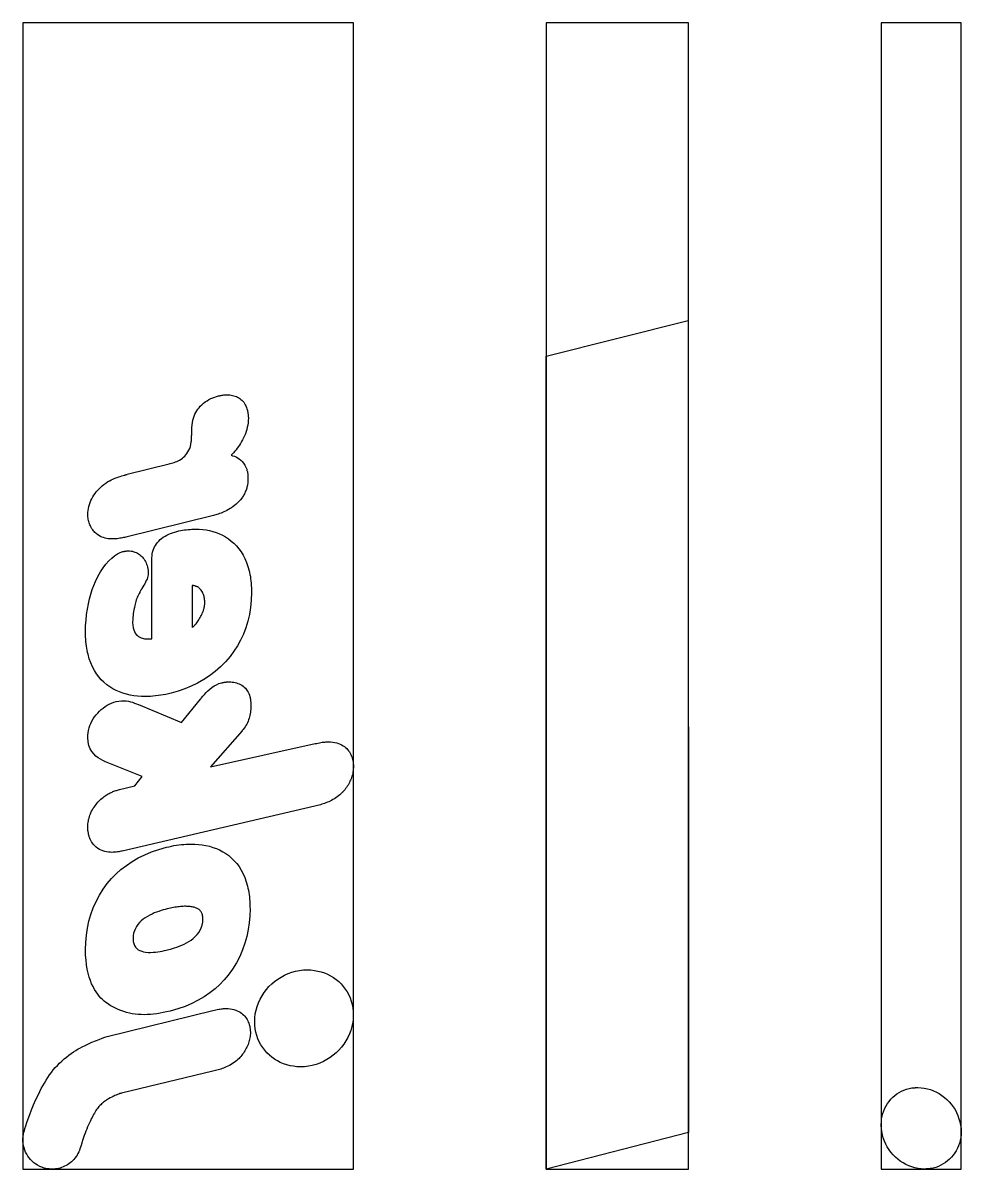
# Model space of a CAD drawing. Header units: millimetres. Extents: x 0 to 4977, y -2743 to 0.
# Drawn here: x 2876 to 3850, y -1190 to 0 of the extents above; entities that cross this region are included whole.
import ezdxf

# ---------------------------------------------------------------- set-up
doc = ezdxf.new("R2010")
doc.units = ezdxf.units.MM
for name, color, linetype in [('VINYL_BLACK_CUT', 7, 'Continuous'), ('VINYL_BLACK_ROLL', 1, 'Continuous'), ('VINYL_GREEN_CUT', 7, 'Continuous'), ('VINYL_GREEN_ROLL', 1, 'Continuous'), ('VINYL_RED_CUT', 7, 'Continuous'), ('VINYL_RED_ROLL', 1, 'Continuous')]:
    doc.layers.add(name, color=color, linetype=linetype)

msp = doc.modelspace()

# ---------------------------------------------------------------- linework, layer by layer
at = {"layer": 'VINYL_BLACK_CUT'}
for points in [[(2976.6, -535.1), (2975.2, -535.3), (2973.8, -535.5), (2972.3, -535.7), (2970.9, -535.8), (2969.3, -535.8), (2967.7, -535.8), (2966.1, -535.7), (2964.5, -535.5), (2962.9, -535.3), (2961.3, -534.9), (2959.6, -534.4), (2958, -533.8), (2956.5, -533.1), (2954.9, -532.2), (2953.4, -531.3), (2952.5, -530.5), (2951.6, -529.8), (2950.7, -529), (2949.9, -528.1), (2949.1, -527.3), (2948.4, -526.3), (2947.7, -525.4), (2947.1, -524.4), (2946.5, -523.3), (2946, -522.3), (2945.5, -521.2), (2945, -520), (2944.7, -518.9), (2944.3, -517.7), (2944, -516.5), (2943.8, -515.3), (2943.6, -514.1), (2943.5, -512.8), (2943.4, -511.6), (2943.4, -510.3), (2943.4, -508.3), (2943.6, -506.2), (2943.9, -504.1), (2944.4, -502.1), (2945, -500), (2945.7, -498), (2946.5, -496), (2947.4, -494), (2948.5, -492.1), (2949.7, -490.2), (2950.9, -488.5), (2952.2, -486.8), (2953.6, -485.2), (2955.1, -483.6), (2956.7, -482.1), (2958.3, -480.6), (2960.1, -479.2), (2962, -477.9), (2963.9, -476.6), (2965.9, -475.4), (2966, -475.4), (2966, -475.4), (2966, -475.4), (2966.1, -475.4), (2966.1, -475.4), (2966.1, -475.3), (2966.1, -475.3), (2966.1, -475.3), (2966.1, -475.3), (2966.1, -475.3), (2967.7, -474.5), (2969.3, -473.7), (2970.8, -473), (2972.4, -472.4), (2973.9, -471.8), (2975.5, -471.3), (2977, -470.8), (2978.6, -470.3), (2980.1, -469.8), (2981.7, -469.4), (2981.8, -469.3), (2982, -469.3), (2982.1, -469.3), (2982.3, -469.2), (2982.4, -469.2), (2982.7, -469.1), (2982.9, -469), (2983.2, -468.9), (2983.6, -468.8), (2984.1, -468.7), (2984.1, -468.7), (2984.1, -468.7), (2984.1, -468.7), (2984.2, -468.7), (2984.2, -468.7), (2984.2, -468.7), (2984.3, -468.6), (2984.3, -468.6), (2984.3, -468.6), (2984.3, -468.6), (3027.8, -457.8), (3029, -457.5), (3030.3, -457.2), (3031.6, -456.8), (3032.9, -456.3), (3034.3, -455.8), (3035.8, -455.2), (3037.2, -454.5), (3038.7, -453.8), (3040.1, -452.9), (3041.5, -451.9), (3042.8, -450.9), (3044, -449.7), (3045.2, -448.4), (3046.3, -447), (3047.3, -445.4), (3048.2, -443.7), (3049.1, -441.8), (3049.8, -439.7), (3050.4, -437.5), (3050.8, -435.1), (3050.8, -434.7), (3050.9, -434.1), (3050.9, -433.4), (3050.9, -432.6), (3051, -431.7), (3051, -430.8), (3051.1, -429.8), (3051.1, -428.7), (3051.2, -427.6), (3051.2, -426.5), (3051.2, -425.3), (3051.3, -424.1), (3051.3, -423), (3051.4, -421.9), (3051.4, -420.8), (3051.5, -419.9), (3051.5, -419), (3051.6, -418.3), (3051.6, -417.7), (3051.7, -417.2), (3052, -414.8), (3052.5, -412.5), (3053.1, -410.3), (3053.8, -408.2), (3054.6, -406.3), (3055.5, -404.4), (3056.5, -402.7), (3057.6, -401), (3058.8, -399.5), (3060, -398), (3061.7, -396.4), (3063.5, -394.8), (3065.3, -393.4), (3067.2, -392.2), (3069.1, -391.1), (3071.1, -390.1), (3073.1, -389.2), (3075.1, -388.4), (3077, -387.8), (3079, -387.3), (3079.9, -387.1), (3080.8, -386.9), (3081.7, -386.7), (3082.6, -386.6), (3083.5, -386.4), (3084.4, -386.3), (3085.2, -386.2), (3086.1, -386.2), (3087, -386.1), (3087.8, -386.1), (3089.3, -386.2), (3090.8, -386.3), (3092.2, -386.5), (3093.6, -386.7), (3095, -387.1), (3096.3, -387.5), (3097.6, -388), (3098.8, -388.6), (3100, -389.3), (3101.2, -390.1), (3102.3, -390.9), (3103.3, -391.8), (3104.3, -392.8), (3105.2, -393.9), (3106, -395.1), (3106.8, -396.4), (3107.5, -397.7), (3108.1, -399.2), (3108.6, -400.7), (3109, -402.3), (3109.2, -403), (3109.4, -403.8), (3109.5, -404.6), (3109.6, -405.4), (3109.7, -406.2), (3109.8, -407), (3109.9, -407.8), (3109.9, -408.7), (3110, -409.5), (3110, -410.4), (3109.9, -412.8), (3109.7, -415.1), (3109.4, -417.5), (3108.9, -419.8), (3108.3, -422.1), (3107.7, -424.3), (3106.9, -426.6), (3106, -428.7), (3105.1, -430.9), (3104, -432.9), (3103, -434.7), (3102, -436.5), (3100.8, -438.3), (3099.7, -439.9), (3098.5, -441.6), (3097.2, -443.2), (3095.9, -444.7), (3094.6, -446.2), (3093.3, -447.6), (3092, -448.9), (3093.7, -449.3), (3095.5, -449.9), (3097.2, -450.6), (3098.9, -451.5), (3100.5, -452.5), (3102.1, -453.8), (3103.6, -455.3), (3105, -457), (3106.3, -459), (3107.4, -461.3), (3107.4, -461.3), (3107.4, -461.4), (3107.4, -461.4), (3107.4, -461.4), (3107.4, -461.4), (3107.5, -461.4), (3107.5, -461.5), (3107.5, -461.5), (3107.5, -461.5), (3107.5, -461.5), (3107.8, -462.1), (3108, -462.7), (3108.3, -463.3), (3108.5, -463.9), (3108.6, -464.6), (3108.8, -465.2), (3109, -465.9), (3109.1, -466.5), (3109.2, -467.2), (3109.3, -467.8), (3109.4, -468.4), (3109.4, -469.1), (3109.5, -469.7), (3109.5, -470.3), (3109.6, -470.9), (3109.6, -471.6), (3109.6, -472.2), (3109.6, -472.8), (3109.6, -473.4), (3109.6, -474.1), (3109.6, -475.1), (3109.6, -476), (3109.5, -477), (3109.4, -478), (3109.2, -479.1), (3109, -480.1), (3108.8, -481.1), (3108.6, -482.1), (3108.3, -483.1), (3108, -484.2), (3107.6, -485.1), (3107.2, -486.1), (3106.8, -487.1), (3106.4, -488), (3105.9, -489), (3105.4, -489.9), (3104.9, -490.8), (3104.4, -491.6), (3103.8, -492.5), (3103.2, -493.3), (3101.8, -495.1), (3100.4, -496.7), (3098.9, -498.2), (3097.3, -499.7), (3095.8, -501), (3094.2, -502.2), (3092.6, -503.3), (3091, -504.3), (3089.4, -505.3), (3087.8, -506.2), (3086.2, -506.9), (3084.7, -507.7), (3083.2, -508.3), (3081.7, -508.9), (3080.2, -509.4), (3078.8, -509.9), (3077.4, -510.3), (3076.1, -510.7), (3074.9, -511.1), (3073.7, -511.4), (2982.8, -533.8), (2981.7, -534.1), (2980.5, -534.3), (2979.2, -534.6), (2977.9, -534.9), (2976.6, -535.1)], [(3014.6, -540.8), (3015.7, -539.3), (3017, -537.9), (3018.5, -536.5), (3020, -535.3), (3021.7, -534), (3023.5, -532.9), (3025.3, -531.9), (3027.3, -530.9), (3029.3, -530.1), (3031.4, -529.3), (3033.6, -528.6), (3035.9, -527.9), (3037.8, -527.5), (3039.8, -527.1), (3041.7, -526.8), (3043.7, -526.4), (3045.6, -526.2), (3047.5, -526), (3049.5, -525.8), (3051.4, -525.7), (3053.4, -525.6), (3055.3, -525.6), (3059, -525.7), (3062.6, -525.9), (3066.2, -526.4), (3069.8, -527.1), (3073.3, -528), (3076.7, -529.1), (3080, -530.4), (3083.3, -531.9), (3086.4, -533.7), (3089.4, -535.6), (3092.3, -537.9), (3095.1, -540.3), (3097.7, -543), (3100.1, -545.9), (3102.4, -549.1), (3104.5, -552.5), (3106.4, -556.1), (3108.1, -560.1), (3109.6, -564.2), (3110.8, -568.7), (3111.3, -570.7), (3111.7, -572.8), (3112.1, -574.9), (3112.4, -577.1), (3112.7, -579.3), (3112.9, -581.6), (3113.1, -584), (3113.3, -586.4), (3113.3, -588.8), (3113.4, -591.3), (3113.1, -599.2), (3112.4, -606.8), (3111.1, -614.2), (3109.5, -621.3), (3107.4, -628.1), (3104.8, -634.6), (3101.9, -640.8), (3098.6, -646.8), (3095, -652.4), (3091, -657.7), (3086.2, -663.3), (3081.1, -668.5), (3075.6, -673.3), (3069.8, -677.8), (3063.7, -681.8), (3057.3, -685.4), (3050.8, -688.6), (3044, -691.5), (3037, -693.9), (3029.9, -695.9), (3027.2, -696.5), (3024.4, -697.1), (3021.7, -697.6), (3019, -698), (3016.3, -698.4), (3013.7, -698.7), (3011, -699), (3008.3, -699.2), (3005.7, -699.3), (3003.1, -699.3), (2999, -699.2), (2995, -698.9), (2991, -698.5), (2987.2, -697.8), (2983.4, -696.9), (2979.7, -695.8), (2976.2, -694.5), (2972.7, -693), (2969.4, -691.3), (2966.1, -689.3), (2963, -687.1), (2960.1, -684.6), (2957.3, -681.9), (2954.8, -679), (2952.4, -675.7), (2950.2, -672.2), (2948.2, -668.5), (2946.4, -664.5), (2944.9, -660.1), (2943.6, -655.5), (2943.1, -653.5), (2942.7, -651.4), (2942.3, -649.2), (2942, -647), (2941.7, -644.7), (2941.4, -642.3), (2941.2, -639.9), (2941.1, -637.5), (2941, -634.9), (2941, -632.3), (2941.1, -626.1), (2941.5, -620.1), (2942.1, -614.2), (2942.9, -608.6), (2943.9, -603.2), (2945.1, -598.1), (2946.5, -593.1), (2948, -588.4), (2949.6, -584), (2951.4, -579.8), (2953.9, -574.6), (2956.5, -569.9), (2959.3, -565.7), (2962.2, -561.9), (2965.2, -558.5), (2968.2, -555.6), (2971.2, -553.2), (2974.1, -551.3), (2977, -549.9), (2979.8, -548.9), (2980.4, -548.8), (2981, -548.7), (2981.5, -548.6), (2982.1, -548.5), (2982.6, -548.4), (2983.2, -548.3), (2983.7, -548.2), (2984.3, -548.2), (2984.8, -548.2), (2985.3, -548.2), (2986.8, -548.2), (2988.2, -548.4), (2989.6, -548.6), (2991, -549), (2992.3, -549.4), (2993.5, -549.9), (2994.8, -550.5), (2995.9, -551.2), (2997.1, -552), (2998.1, -552.8), (2999.1, -553.7), (3000.1, -554.7), (3000.9, -555.7), (3001.8, -556.8), (3002.5, -558), (3003.2, -559.2), (3003.8, -560.5), (3004.4, -561.8), (3004.8, -563.2), (3005.2, -564.7), (3005.4, -565.3), (3005.5, -566), (3005.7, -566.6), (3005.8, -567.3), (3005.9, -568), (3006, -568.7), (3006, -569.4), (3006.1, -570), (3006.1, -570.7), (3006.1, -571.5), (3006, -572.9), (3005.7, -574.4), (3005.3, -575.9), (3004.8, -577.5), (3004.1, -579), (3003.3, -580.6), (3002.4, -582.3), (3001.5, -583.9), (3000.5, -585.5), (2999.5, -587.2), (2999.3, -587.5), (2999.1, -587.9), (2998.9, -588.2), (2998.7, -588.6), (2998.4, -589), (2998.2, -589.4), (2998, -589.8), (2997.7, -590.2), (2997.5, -590.7), (2997.2, -591.2), (2996.5, -592.4), (2995.9, -593.7), (2995.3, -595), (2994.7, -596.3), (2994.2, -597.7), (2993.7, -599.1), (2993.3, -600.6), (2992.8, -602), (2992.5, -603.5), (2992.1, -604.9), (2991.7, -607.1), (2991.2, -609.2), (2990.9, -611.3), (2990.6, -613.3), (2990.4, -615.1), (2990.2, -616.9), (2990.1, -618.6), (2990, -620.1), (2989.9, -621.4), (2989.9, -622.6), (2990, -625.4), (2990.4, -627.9), (2991, -630), (2991.7, -631.9), (2992.6, -633.6), (2993.7, -635), (2994.8, -636.1), (2996.1, -637.1), (2997.5, -637.8), (2998.9, -638.4), (3000, -638.8), (3001.1, -639.1), (3002.3, -639.3), (3003.4, -639.4), (3004.5, -639.5), (3005.7, -639.6), (3006.8, -639.6), (3007.9, -639.6), (3008.9, -639.5), (3009.9, -639.4), (3009.9, -555.4), (3010, -553.3), (3010.2, -551.3), (3010.6, -549.4), (3011.1, -547.5), (3011.8, -545.7), (3012.6, -544), (3013.5, -542.4), (3014.6, -540.8)], [(3055, -624.6), (3055.4, -624.2), (3055.7, -623.8), (3056.5, -622.8), (3057.3, -621.8), (3058, -620.7), (3058.7, -619.6), (3059.4, -618.4), (3060, -617.3), (3060.7, -616.1), (3061.3, -614.8), (3061.9, -613.6), (3062.5, -612.3), (3062.5, -612.2), (3062.7, -611.7), (3062.9, -611.3), (3063.1, -610.8), (3063.3, -610.3), (3063.5, -609.8), (3063.6, -609.3), (3063.8, -608.8), (3063.9, -608.2), (3064, -607.7), (3064.2, -607.2), (3064.3, -606.6), (3064.4, -606.1), (3064.5, -605.5), (3064.6, -604.9), (3064.6, -604.4), (3064.7, -603.8), (3064.7, -603.2), (3064.7, -602.6), (3064.8, -602), (3064.8, -601.4), (3064.7, -600.1), (3064.6, -598.9), (3064.5, -597.7), (3064.3, -596.6), (3064, -595.6), (3063.8, -594.6), (3063.4, -593.6), (3063.1, -592.7), (3062.7, -591.9), (3062.3, -591.1), (3061.7, -590), (3061, -589.1), (3060.3, -588.2), (3059.7, -587.5), (3059.1, -586.9), (3058.5, -586.3), (3057.9, -585.9), (3057.5, -585.6), (3057, -585.4), (3056.7, -585.3), (3056.6, -585.3), (3056.5, -585.2), (3056.4, -585.2), (3056.3, -585.2), (3056.2, -585.1), (3056.1, -585.1), (3055.9, -585), (3055.7, -585), (3055.5, -584.9), (3055.3, -584.8), (3055, -584.8), (3054.6, -584.6), (3054.3, -584.5), (3053.9, -584.5), (3053.6, -584.4), (3053.2, -584.3), (3052.9, -584.2), (3052.6, -584.1), (3052.3, -584.1), (3052, -584), (3051.7, -584), (3051.7, -627.7), (3052.2, -627.3), (3052.6, -627), (3053, -626.6), (3053.4, -626.2), (3053.8, -625.9), (3054.2, -625.5), (3054.6, -625), (3055, -624.6)], [(3178.9, -813.3), (3178.9, -813.3), (3178.9, -813.3), (2978.9, -859.8), (2977.9, -860), (2976.7, -860.2), (2975.5, -860.5), (2974.1, -860.7), (2972.7, -860.9), (2971.2, -861.1), (2969.7, -861.1), (2968, -861.2), (2966.4, -861.1), (2964.7, -861), (2962.8, -860.7), (2961, -860.3), (2959.1, -859.7), (2957.3, -859), (2955.5, -858.1), (2953.8, -857.1), (2952.1, -855.8), (2950.5, -854.3), (2949, -852.6), (2947.6, -850.7), (2947.2, -850.1), (2946.8, -849.4), (2946.4, -848.7), (2946.1, -848), (2945.8, -847.3), (2945.5, -846.6), (2945.2, -845.8), (2944.9, -845), (2944.7, -844.2), (2944.4, -843.4), (2944.2, -842.6), (2944, -841.8), (2943.9, -841), (2943.7, -840.2), (2943.6, -839.4), (2943.5, -838.5), (2943.5, -837.7), (2943.4, -836.8), (2943.4, -835.9), (2943.4, -835), (2943.4, -833.4), (2943.5, -831.7), (2943.7, -830.1), (2943.9, -828.6), (2944.2, -827.1), (2944.6, -825.6), (2945, -824.1), (2945.5, -822.7), (2946, -821.3), (2946.6, -820), (2947.3, -818.4), (2948.2, -816.9), (2949, -815.4), (2949.9, -814.1), (2950.9, -812.7), (2951.9, -811.5), (2952.8, -810.3), (2953.9, -809.2), (2954.9, -808.1), (2955.9, -807.1), (2957, -806), (2958.1, -805), (2959.2, -804.1), (2960.3, -803.3), (2961.4, -802.5), (2962.4, -801.8), (2963.5, -801.1), (2964.5, -800.5), (2965.5, -799.9), (2966.5, -799.4), (2967.5, -798.9), (2968.5, -798.5), (2969.5, -798.1), (2970.4, -797.8), (2971.4, -797.4), (2972.3, -797.1), (2973.3, -796.8), (2974.2, -796.5), (2975.2, -796.3), (2976.1, -796), (2976.1, -796), (2976.2, -796), (2976.2, -795.9), (2976.2, -795.9), (2976.2, -795.9), (2976.3, -795.9), (2976.3, -795.9), (2976.3, -795.9), (2976.3, -795.9), (2976.4, -795.9), (2992.3, -792), (2999.8, -782.4), (2961.7, -767.3), (2961.7, -767.3), (2961.7, -767.3), (2961.6, -767.3), (2961.6, -767.2), (2961.5, -767.2), (2961.5, -767.2), (2961.5, -767.2), (2961.4, -767.2), (2961.4, -767.2), (2961.3, -767.1), (2961.3, -767.1), (2961.1, -767), (2958.9, -765.9), (2956.5, -764.5), (2954.2, -763), (2951.8, -761.2), (2949.6, -759), (2947.6, -756.5), (2945.9, -753.6), (2944.5, -750.2), (2943.7, -746.3), (2943.4, -741.8), (2943.5, -739.4), (2943.7, -736.9), (2944.2, -734.5), (2944.8, -732), (2945.6, -729.6), (2946.6, -727.3), (2947.7, -725), (2949, -722.7), (2950.4, -720.5), (2952, -718.5), (2953.6, -716.5), (2955.4, -714.7), (2957.2, -713), (2959.2, -711.4), (2961.3, -709.9), (2963.4, -708.5), (2965.6, -707.3), (2968, -706.3), (2970.4, -705.4), (2972.8, -704.6), (2975.6, -704.1), (2978.3, -703.8), (2980.8, -703.7), (2983.2, -703.9), (2985.5, -704.3), (2987.7, -704.8), (2989.8, -705.4), (2991.8, -706.1), (2993.8, -706.8), (2995.8, -707.6), (2995.9, -707.7), (2995.9, -707.7), (2995.9, -707.7), (2995.9, -707.7), (2996, -707.7), (2996, -707.7), (2996, -707.7), (2996, -707.7), (2996, -707.7), (2996.1, -707.8), (2996.1, -707.8), (3040.5, -726.3), (3060.3, -702.2), (3060.7, -701.7), (3060.8, -701.5), (3060.9, -701.5), (3061, -701.3), (3061.3, -700.9), (3062.9, -699), (3064.6, -697.1), (3066.3, -695.2), (3068.1, -693.4), (3070.1, -691.6), (3072.2, -689.9), (3074.4, -688.4), (3076.8, -687.1), (3079.5, -686), (3082.3, -685.1), (3082.8, -685), (3083.3, -684.9), (3083.8, -684.8), (3084.3, -684.7), (3084.8, -684.6), (3085.3, -684.5), (3085.9, -684.4), (3086.4, -684.4), (3086.9, -684.3), (3087.4, -684.2), (3088.9, -684.1), (3090.3, -684.1), (3091.8, -684.2), (3093.3, -684.3), (3094.8, -684.5), (3096.3, -684.9), (3097.7, -685.2), (3099.1, -685.7), (3100.5, -686.3), (3101.9, -686.9), (3103.2, -687.7), (3104.5, -688.6), (3105.7, -689.6), (3106.9, -690.7), (3107.9, -691.9), (3108.9, -693.3), (3109.8, -694.7), (3110.5, -696.3), (3111.2, -698), (3111.7, -699.8), (3111.8, -700.2), (3111.9, -700.6), (3112, -701), (3112, -701.4), (3112.1, -701.9), (3112.2, -702.3), (3112.2, -702.7), (3112.3, -703.1), (3112.3, -703.5), (3112.4, -703.9), (3112.5, -705.6), (3112.6, -707.4), (3112.6, -709.1), (3112.5, -710.8), (3112.5, -712.4), (3112.3, -714.1), (3112.1, -715.7), (3111.9, -717.3), (3111.6, -718.9), (3111.2, -720.5), (3110.7, -722), (3110.2, -723.6), (3109.7, -725.1), (3109, -726.6), (3108.3, -728), (3107.5, -729.4), (3106.7, -730.8), (3105.7, -732.2), (3104.7, -733.5), (3103.6, -734.8), (3103.6, -734.9), (3070.7, -772.2), (3179.4, -748.3), (3181, -748), (3182.5, -747.7), (3183.9, -747.4), (3185.4, -747.1), (3186.7, -746.9), (3188.1, -746.8), (3189.4, -746.6), (3190.6, -746.5), (3191.9, -746.5), (3193, -746.5), (3195.4, -746.5), (3197.6, -746.7), (3199.7, -747.1), (3201.7, -747.5), (3203.5, -748.1), (3205.3, -748.8), (3206.8, -749.5), (3208.3, -750.4), (3209.7, -751.3), (3210.9, -752.3), (3212.1, -753.4), (3213.1, -754.5), (3214.1, -755.7), (3214.9, -756.9), (3215.7, -758.2), (3216.3, -759.4), (3216.9, -760.7), (3217.4, -762), (3217.8, -763.3), (3218.2, -764.6), (3218.4, -765.4), (3218.5, -766.2), (3218.7, -767), (3218.8, -767.8), (3218.9, -768.5), (3218.9, -769.3), (3219, -770), (3219, -770.7), (3219, -771.4), (3219, -772.1), (3219, -773.5), (3218.9, -774.9), (3218.8, -776.3), (3218.6, -777.8), (3218.3, -779.2), (3218, -780.6), (3217.6, -782), (3217.1, -783.4), (3216.6, -784.7), (3216.1, -786.1), (3215.5, -787.4), (3214.9, -788.8), (3214.2, -790), (3213.5, -791.3), (3212.7, -792.6), (3211.8, -793.8), (3211, -795), (3210.1, -796.1), (3209.1, -797.3), (3208.1, -798.4), (3208.1, -798.4), (3208.1, -798.4), (3208, -798.5), (3208, -798.5), (3208, -798.5), (3208, -798.6), (3207.9, -798.6), (3207.9, -798.6), (3207.9, -798.7), (3207.9, -798.7), (3206.5, -800.1), (3205.1, -801.3), (3203.7, -802.5), (3202.2, -803.6), (3200.8, -804.6), (3199.3, -805.5), (3197.8, -806.4), (3196.4, -807.2), (3194.9, -807.9), (3193.4, -808.6), (3192, -809.2), (3190.5, -809.8), (3189.1, -810.3), (3187.7, -810.8), (3186.2, -811.3), (3184.8, -811.7), (3183.4, -812.1), (3181.9, -812.5), (3180.5, -812.8), (3179.1, -813.2), (3179.1, -813.2), (3179, -813.2), (3179, -813.2), (3179, -813.2), (3179, -813.2), (3179, -813.3), (3179, -813.3), (3178.9, -813.3)], [(3040.5, -853.1), (3043, -852.9), (3045.5, -852.7), (3048, -852.6), (3050.5, -852.6), (3054.5, -852.7), (3058.4, -852.9), (3062.2, -853.4), (3065.9, -854.1), (3069.6, -854.9), (3073.2, -856), (3076.8, -857.3), (3080.2, -858.7), (3083.5, -860.5), (3086.6, -862.4), (3089.7, -864.6), (3092.6, -867.1), (3095.4, -869.8), (3097.9, -872.8), (3100.3, -876), (3102.5, -879.5), (3104.5, -883.3), (3106.2, -887.3), (3107.8, -891.6), (3109, -896.3), (3109.5, -898.4), (3110, -900.5), (3110.4, -902.8), (3110.8, -905), (3111.1, -907.4), (3111.3, -909.8), (3111.5, -912.2), (3111.6, -914.8), (3111.7, -917.3), (3111.8, -920), (3111.5, -927.1), (3110.9, -934.2), (3109.9, -941.3), (3108.4, -948.4), (3106.4, -955.5), (3103.9, -962.4), (3101, -969.2), (3097.6, -975.9), (3093.6, -982.3), (3089.1, -988.5), (3085, -993.5), (3080.4, -998.3), (3075.4, -1002.8), (3070, -1007.1), (3064.2, -1011.1), (3058, -1014.8), (3051.4, -1018.1), (3044.3, -1021.1), (3036.7, -1023.7), (3028.7, -1026), (3025.2, -1026.8), (3021.7, -1027.5), (3018.3, -1028.2), (3014.9, -1028.7), (3011.6, -1029.1), (3008.3, -1029.4), (3005.1, -1029.6), (3001.9, -1029.7), (2998.8, -1029.6), (2995.7, -1029.5), (2992.6, -1029.1), (2989.5, -1028.7), (2986.5, -1028.1), (2983.5, -1027.4), (2980.6, -1026.5), (2977.7, -1025.5), (2974.9, -1024.4), (2972.1, -1023.1), (2969.4, -1021.6), (2966.6, -1020), (2965.2, -1019.1), (2963.7, -1018.1), (2962.1, -1016.9), (2960.4, -1015.6), (2958.7, -1014.1), (2957, -1012.4), (2955.3, -1010.5), (2953.6, -1008.3), (2951.9, -1006), (2950.3, -1003.4), (2948.8, -1000.6), (2947.3, -997.6), (2946, -994.2), (2944.8, -990.6), (2943.7, -986.7), (2942.8, -982.5), (2942, -977.9), (2941.5, -973), (2941.1, -967.8), (2941, -962.1), (2941.2, -954.6), (2941.9, -947.2), (2943, -939.8), (2944.5, -932.6), (2946.5, -925.6), (2949, -918.8), (2951.9, -912.1), (2955.4, -905.7), (2959.2, -899.5), (2963.6, -893.6), (2967.9, -888.4), (2972.7, -883.6), (2977.8, -879), (2983.4, -874.7), (2989.3, -870.7), (2995.7, -867), (3002.4, -863.7), (3009.6, -860.7), (3017.2, -858.1), (3025.2, -855.9), (3027.8, -855.3), (3030.3, -854.7), (3032.8, -854.2), (3035.4, -853.8), (3037.9, -853.4), (3040.5, -853.1)], [(3035.8, -959.6), (3038.2, -958.7), (3040.8, -957.6), (3043.3, -956.5), (3045.8, -955.1), (3048.3, -953.7), (3050.6, -952.2), (3052.8, -950.5), (3054.9, -948.6), (3056.8, -946.6), (3058.5, -944.4), (3059.9, -942), (3061.1, -939.5), (3062.1, -936.7), (3062.6, -933.7), (3062.8, -930.6), (3062.8, -929.3), (3062.7, -928.1), (3062.5, -927), (3062.3, -926), (3062.1, -925.1), (3061.7, -924.3), (3061.4, -923.5), (3061, -922.8), (3060.5, -922.2), (3060, -921.7), (3059.5, -921.1), (3058.9, -920.6), (3058.2, -920.2), (3057.6, -919.8), (3056.8, -919.4), (3056.1, -919.1), (3055.3, -918.8), (3054.5, -918.5), (3053.7, -918.2), (3052.8, -918), (3051.8, -917.8), (3050.7, -917.6), (3049.6, -917.5), (3048.5, -917.4), (3047.4, -917.3), (3046.2, -917.3), (3045, -917.2), (3043.7, -917.2), (3042.4, -917.3), (3041.1, -917.3), (3039.7, -917.5), (3038.3, -917.6), (3036.8, -917.8), (3035.3, -918), (3033.8, -918.2), (3032.3, -918.5), (3030.7, -918.8), (3029.1, -919.1), (3027.4, -919.5), (3025.7, -919.9), (3023.8, -920.4), (3021.7, -921), (3019.5, -921.6), (3017.2, -922.4), (3014.8, -923.2), (3012.4, -924.1), (3010, -925.2), (3007.6, -926.4), (3005.2, -927.7), (3002.9, -929.1), (3000.8, -930.6), (2998.9, -932.2), (2997.1, -934), (2995.4, -935.9), (2993.9, -938), (2992.7, -940.2), (2991.7, -942.6), (2990.9, -945.2), (2990.4, -947.9), (2990.3, -950.9), (2990.4, -953.6), (2991, -955.9), (2991.8, -957.9), (2992.9, -959.7), (2994.2, -961.1), (2995.7, -962.3), (2997.5, -963.2), (2999.3, -963.9), (3001.3, -964.4), (3003.4, -964.8), (3005.9, -965), (3008.5, -965), (3011.1, -964.9), (3013.7, -964.7), (3016.2, -964.4), (3018.5, -964), (3020.7, -963.6), (3022.8, -963.2), (3024.6, -962.8), (3026.1, -962.4), (3027.6, -962), (3029.3, -961.6), (3031.3, -961), (3033.5, -960.3), (3035.8, -959.6)], [(3140.6, -992.8), (3144, -990.6), (3147.6, -988.7), (3151.3, -987.1), (3155.2, -985.7), (3159.1, -984.6), (3163.2, -983.8), (3167.4, -983.3), (3167.7, -983.3), (3168.1, -983.3), (3168.5, -983.2), (3168.9, -983.2), (3169.2, -983.2), (3169.6, -983.2), (3170, -983.2), (3170.4, -983.2), (3170.9, -983.2), (3171.3, -983.2), (3175, -983.3), (3178.7, -983.7), (3182.3, -984.4), (3185.7, -985.3), (3189.1, -986.4), (3192.3, -987.8), (3195.4, -989.4), (3198.4, -991.2), (3201.2, -993.2), (3203.8, -995.4), (3206.3, -997.8), (3208.6, -1000.4), (3210.6, -1003.2), (3212.5, -1006.1), (3214.2, -1009.1), (3215.6, -1012.3), (3216.8, -1015.6), (3217.7, -1019.1), (3218.4, -1022.7), (3218.9, -1026.3), (3218.9, -1026.7), (3218.9, -1027), (3218.9, -1027.3), (3218.9, -1027.7), (3218.9, -1028), (3218.9, -1028.4), (3218.9, -1028.8), (3218.9, -1029.2), (3218.9, -1029.6), (3218.9, -1030), (3218.8, -1034.1), (3218.3, -1038.1), (3217.5, -1042.1), (3216.4, -1046), (3215, -1049.7), (3213.3, -1053.4), (3211.3, -1056.9), (3209.2, -1060.2), (3206.7, -1063.4), (3204.1, -1066.5), (3201.2, -1069.3), (3198.2, -1071.9), (3194.9, -1074.2), (3191.5, -1076.4), (3187.9, -1078.3), (3184.2, -1079.9), (3180.4, -1081.3), (3176.4, -1082.4), (3172.3, -1083.2), (3168.2, -1083.7), (3167.8, -1083.7), (3167.4, -1083.8), (3167.1, -1083.8), (3166.7, -1083.8), (3166.3, -1083.8), (3165.9, -1083.8), (3165.5, -1083.8), (3165.1, -1083.8), (3164.7, -1083.8), (3164.3, -1083.8), (3160.5, -1083.7), (3156.9, -1083.3), (3153.3, -1082.7), (3149.8, -1081.7), (3146.5, -1080.6), (3143.2, -1079.2), (3140.1, -1077.6), (3137.2, -1075.8), (3134.4, -1073.8), (3131.8, -1071.6), (3129.3, -1069.2), (3127, -1066.6), (3124.9, -1063.9), (3123, -1061), (3121.4, -1057.9), (3119.9, -1054.7), (3118.7, -1051.4), (3117.8, -1047.9), (3117.1, -1044.4), (3116.7, -1040.7), (3116.6, -1040.4), (3116.6, -1040), (3116.6, -1039.7), (3116.6, -1039.3), (3116.6, -1039), (3116.6, -1038.6), (3116.6, -1038.2), (3116.6, -1037.9), (3116.6, -1037.5), (3116.6, -1037.1), (3116.7, -1033), (3117.2, -1028.9), (3118.1, -1025), (3119.2, -1021.1), (3120.6, -1017.3), (3122.2, -1013.7), (3124.2, -1010.2), (3126.4, -1006.8), (3128.8, -1003.6), (3131.4, -1000.6), (3134.3, -997.8), (3137.3, -995.2), (3140.6, -992.8)], [(2937.1, -1162.8), (2937, -1163.3), (2936.8, -1163.8), (2936.3, -1165.5), (2935.8, -1167.2), (2935.2, -1168.9), (2934.6, -1170.6), (2933.9, -1172.2), (2933.1, -1173.8), (2932.2, -1175.4), (2931.2, -1177), (2930, -1178.5), (2928.7, -1180.1), (2927.5, -1181.3), (2926.3, -1182.5), (2925, -1183.5), (2923.6, -1184.5), (2922.2, -1185.5), (2920.8, -1186.3), (2919.3, -1187.1), (2917.7, -1187.8), (2916.2, -1188.4), (2914.6, -1188.9), (2913, -1189.3), (2911.4, -1189.6), (2909.8, -1189.8), (2908.1, -1190), (2906.5, -1190), (2904.8, -1190), (2903.1, -1189.8), (2901.4, -1189.6), (2899.7, -1189.3), (2898, -1188.9), (2895.7, -1188.1), (2893.4, -1187.2), (2891.3, -1186.1), (2889.3, -1184.8), (2887.4, -1183.4), (2885.6, -1181.8), (2883.9, -1180.2), (2882.4, -1178.4), (2881.1, -1176.5), (2879.9, -1174.5), (2878.8, -1172.4), (2877.9, -1170.3), (2877.2, -1168.1), (2876.6, -1165.8), (2876.2, -1163.5), (2876, -1161.1), (2876, -1158.7), (2876.2, -1156.3), (2876.6, -1153.9), (2877.1, -1151.5), (2877.5, -1150.2), (2878.1, -1148), (2879, -1145.2), (2880.1, -1141.7), (2881.5, -1137.7), (2883.2, -1133.2), (2885, -1128.4), (2887.1, -1123.2), (2889.4, -1117.9), (2892, -1112.5), (2893.4, -1109.5), (2895, -1106.5), (2896.6, -1103.6), (2898.3, -1100.7), (2900, -1097.8), (2901.8, -1095), (2903.6, -1092.3), (2905.6, -1089.7), (2907.5, -1087.1), (2909.6, -1084.7), (2911.8, -1082.3), (2914.1, -1080), (2916.5, -1077.8), (2918.8, -1075.7), (2921.2, -1073.7), (2923.7, -1071.8), (2926.1, -1070), (2928.5, -1068.3), (2931, -1066.8), (2933.4, -1065.3), (2935.1, -1064.3), (2937.6, -1063.1), (2940.6, -1061.6), (2944, -1060), (2947.7, -1058.4), (2951.4, -1056.8), (2955, -1055.4), (2958.3, -1054.1), (2961.1, -1053.1), (2963.3, -1052.4), (3073.3, -1025.2), (3074.9, -1024.9), (3076.3, -1024.5), (3077.8, -1024.3), (3079.2, -1024), (3080.5, -1023.8), (3081.8, -1023.6), (3083.1, -1023.5), (3084.3, -1023.4), (3085.5, -1023.4), (3086.7, -1023.4), (3089, -1023.4), (3091.2, -1023.6), (3093.2, -1024), (3095.1, -1024.4), (3096.9, -1025), (3098.5, -1025.6), (3100.1, -1026.4), (3101.5, -1027.2), (3102.8, -1028.1), (3104, -1029.1), (3105.2, -1030.2), (3106.2, -1031.3), (3107.1, -1032.4), (3108, -1033.6), (3108.7, -1034.8), (3109.4, -1036), (3109.9, -1037.3), (3110.4, -1038.5), (3110.8, -1039.8), (3111.2, -1041), (3111.4, -1041.8), (3111.5, -1042.6), (3111.7, -1043.4), (3111.8, -1044.1), (3111.9, -1044.9), (3112, -1045.6), (3112, -1046.3), (3112.1, -1047), (3112.1, -1047.6), (3112.1, -1048.2), (3112.1, -1049.6), (3112, -1051), (3111.8, -1052.4), (3111.6, -1053.8), (3111.3, -1055.2), (3111, -1056.6), (3110.6, -1057.9), (3110.2, -1059.3), (3109.7, -1060.6), (3109.2, -1062), (3108.6, -1063.3), (3107.9, -1064.6), (3107.2, -1065.9), (3106.5, -1067.1), (3105.7, -1068.3), (3104.8, -1069.5), (3104, -1070.7), (3103.1, -1071.9), (3102.1, -1073), (3101.2, -1074.2), (3100.3, -1075.1), (3099.2, -1076.1), (3098, -1077.2), (3096.7, -1078.3), (3095.2, -1079.3), (3093.7, -1080.4), (3092.1, -1081.4), (3090.4, -1082.3), (3088.8, -1083.2), (3087.1, -1084), (3085.7, -1084.6), (3084.3, -1085.1), (3082.9, -1085.6), (3081.5, -1086.1), (3080.1, -1086.5), (3078.7, -1086.9), (3077.3, -1087.3), (3075.9, -1087.7), (3074.5, -1088), (3073.2, -1088.4), (3073.1, -1088.4), (2978.3, -1111.2), (2977.5, -1111.4), (2976.5, -1111.7), (2975.4, -1112.1), (2974.1, -1112.6), (2972.8, -1113.1), (2971.3, -1113.7), (2969.8, -1114.5), (2968.2, -1115.3), (2966.5, -1116.1), (2964.9, -1117.1), (2963.8, -1117.7), (2962.7, -1118.4), (2961.7, -1119.1), (2960.6, -1119.9), (2959.6, -1120.6), (2958.6, -1121.5), (2957.6, -1122.3), (2956.7, -1123.2), (2955.7, -1124.1), (2954.9, -1125), (2954.1, -1126), (2953.3, -1127), (2952.5, -1128.1), (2951.7, -1129.3), (2951, -1130.6), (2950.2, -1131.9), (2949.4, -1133.3), (2948.6, -1134.8), (2947.8, -1136.3), (2947, -1137.9), (2946, -1140), (2945, -1142), (2944.1, -1144.2), (2943.1, -1146.3), (2942.2, -1148.5), (2941.4, -1150.7), (2940.5, -1152.8), (2939.7, -1155), (2938.9, -1157.2), (2938.2, -1159.3), (2938.1, -1159.6), (2938, -1160), (2937.8, -1160.4), (2937.7, -1160.8), (2937.6, -1161.3), (2937.4, -1161.8), (2937.3, -1162.3), (2937.1, -1162.8)]]:
    msp.add_lwpolyline(points, close=True, dxfattribs=at)
at = {"layer": 'VINYL_BLACK_ROLL'}
msp.add_lwpolyline([(2876, -1190), (3219, -1190), (3219, 0), (2876, 0)], close=True, dxfattribs=at)
at = {"layer": 'VINYL_GREEN_CUT'}
msp.add_lwpolyline([(3419, -345.9), (3566.4, -308.9), (3567, -1152.1), (3419, -1190), (3419, -345.9)], close=True, dxfattribs=at)
at = {"layer": 'VINYL_GREEN_ROLL'}
msp.add_lwpolyline([(3419, -1190), (3567, -1190), (3567, 0), (3419, 0)], close=True, dxfattribs=at)
at = {"layer": 'VINYL_RED_CUT'}
msp.add_lwpolyline([(3804.9, -1105.3), (3808.3, -1105.5), (3811.7, -1105.9), (3815, -1106.6), (3818.2, -1107.5), (3821.3, -1108.7), (3824.3, -1110.1), (3827.2, -1111.7), (3830, -1113.5), (3832.7, -1115.6), (3835.2, -1117.8), (3837.6, -1120.2), (3839.7, -1122.7), (3841.8, -1125.5), (3843.6, -1128.3), (3845.2, -1131.3), (3846.6, -1134.4), (3847.7, -1137.7), (3848.7, -1141), (3849.4, -1144.4), (3849.8, -1147.9), (3849.8, -1148.3), (3849.8, -1148.6), (3849.8, -1149), (3849.8, -1149.3), (3849.9, -1149.6), (3849.9, -1149.9), (3849.9, -1150.3), (3849.9, -1150.6), (3849.9, -1150.9), (3849.9, -1151.1), (3849.8, -1154.2), (3849.5, -1157.2), (3848.9, -1160.2), (3848.2, -1163), (3847.3, -1165.8), (3846.2, -1168.4), (3844.9, -1170.9), (3843.4, -1173.3), (3841.8, -1175.6), (3840, -1177.7), (3838, -1179.7), (3835.9, -1181.5), (3833.7, -1183.2), (3831.4, -1184.7), (3828.9, -1186.1), (3826.3, -1187.2), (3823.6, -1188.2), (3820.8, -1188.9), (3817.9, -1189.5), (3815, -1189.8), (3814.6, -1189.9), (3814.3, -1189.9), (3814, -1189.9), (3813.7, -1189.9), (3813.4, -1190), (3813.1, -1190), (3812.8, -1190), (3812.5, -1190), (3812.3, -1190), (3812, -1190), (3808.6, -1189.9), (3805.2, -1189.4), (3801.9, -1188.8), (3798.7, -1187.8), (3795.5, -1186.7), (3792.5, -1185.3), (3789.6, -1183.6), (3786.8, -1181.8), (3784.2, -1179.8), (3781.7, -1177.6), (3779.3, -1175.2), (3777.1, -1172.6), (3775.1, -1169.9), (3773.3, -1167), (3771.7, -1164), (3770.3, -1160.9), (3769.1, -1157.7), (3768.2, -1154.3), (3767.5, -1150.9), (3767.1, -1147.4), (3767.1, -1147), (3767.1, -1146.7), (3767.1, -1146.3), (3767, -1146), (3767, -1145.7), (3767, -1145.3), (3767, -1145), (3767, -1144.7), (3767, -1144.4), (3767, -1144.1), (3767.1, -1141), (3767.4, -1138), (3767.9, -1135.1), (3768.7, -1132.3), (3769.6, -1129.6), (3770.7, -1126.9), (3772, -1124.4), (3773.5, -1122), (3775.1, -1119.7), (3777, -1117.5), (3778.9, -1115.5), (3781, -1113.7), (3783.2, -1112), (3785.5, -1110.5), (3788, -1109.2), (3790.6, -1108.1), (3793.3, -1107.1), (3796.1, -1106.3), (3798.9, -1105.8), (3801.9, -1105.5), (3802.3, -1105.5), (3802.6, -1105.4), (3802.9, -1105.4), (3803.2, -1105.4), (3803.5, -1105.4), (3803.8, -1105.4), (3804.1, -1105.3), (3804.4, -1105.3), (3804.6, -1105.3), (3804.9, -1105.3)], close=True, dxfattribs=at)
at = {"layer": 'VINYL_RED_ROLL'}
msp.add_lwpolyline([(3767, -1190), (3849.9, -1190), (3849.9, 0), (3767, 0)], close=True, dxfattribs=at)

doc.saveas('drawing.dxf')
